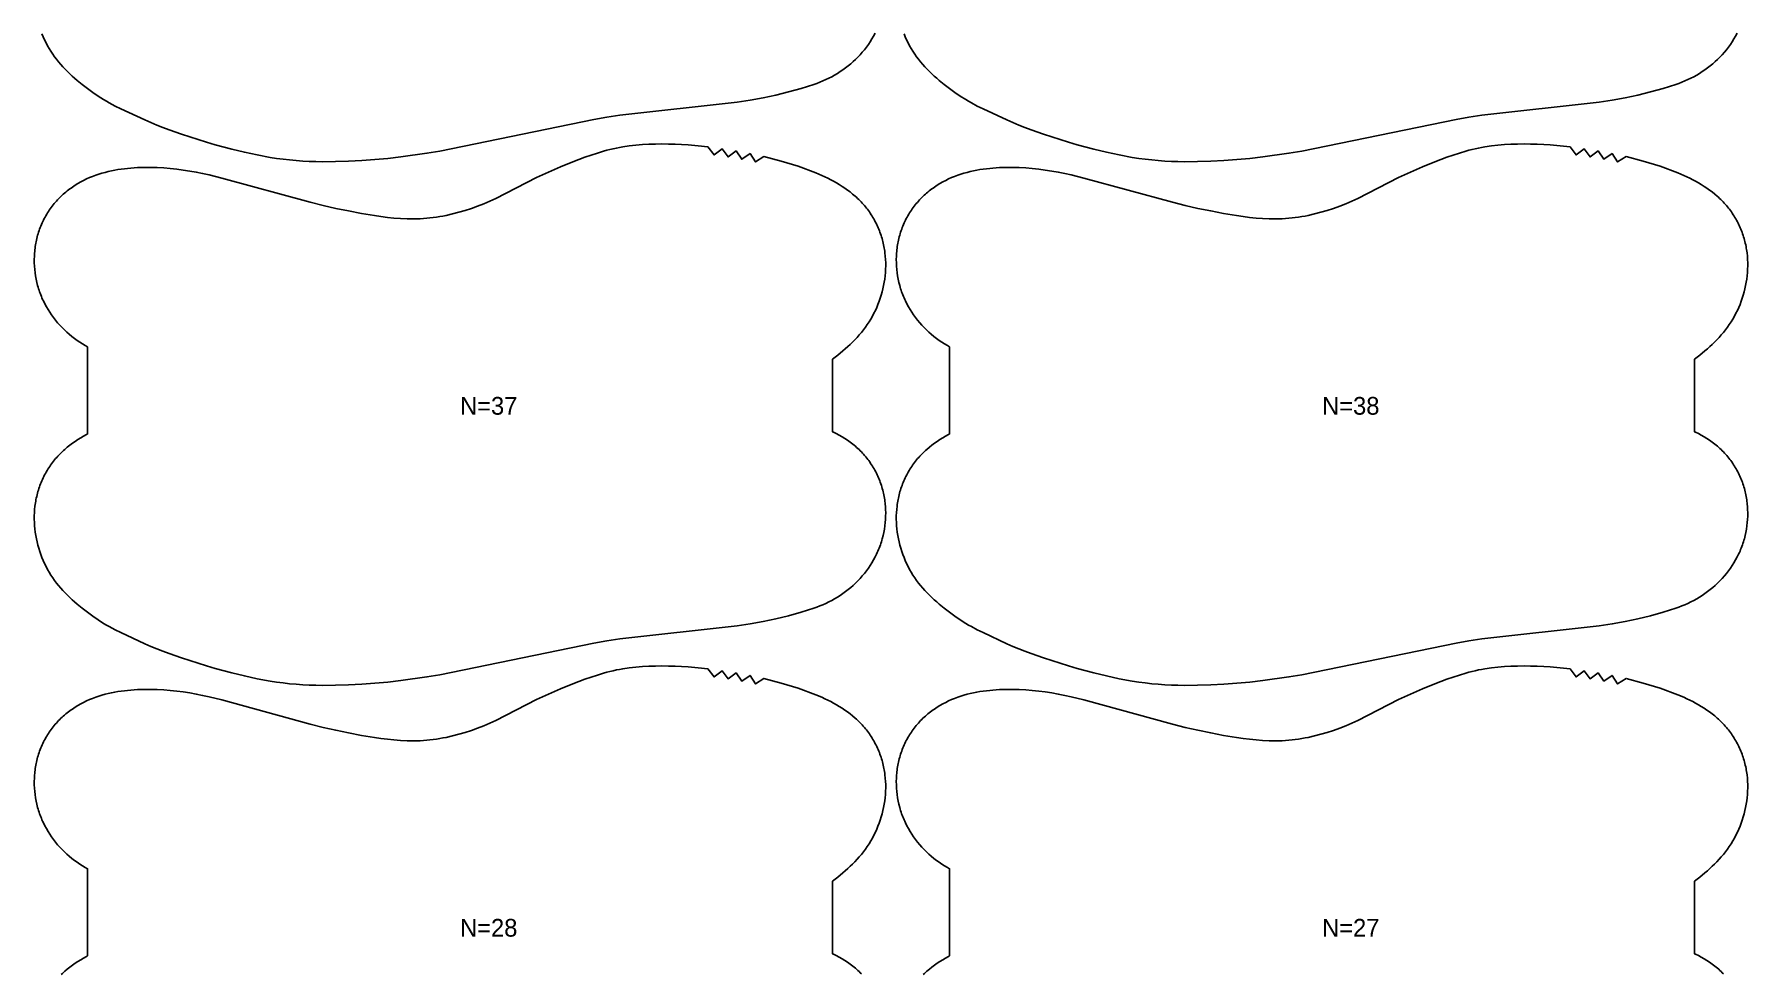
# Model space of a CAD drawing. Header units: inches. Extents: x 2 to 1941, y 2 to 1039.
# Drawn here: x 972.9 to 1455.4, y 510.3 to 774.9 of the extents above; entities that cross this region are included whole.
import ezdxf

# ---------------------------------------------------------------- set-up
doc = ezdxf.new("R2010")
doc.units = ezdxf.units.IN

msp = doc.modelspace()

# ---------------------------------------------------------------- linework, layer by layer
at = {"layer": '1'}
for points in [[(1209.6835, 775.1665), (1209.2447, 774.3543), (1208.7786, 773.5572), (1208.2861, 772.7759), (1207.7681, 772.0112), (1207.2255, 771.2638), (1206.6592, 770.5345), (1206.0699, 769.8238), (1205.4583, 769.1323), (1204.8252, 768.4605), (1204.1711, 767.8089), (1203.4969, 767.1782), (1202.8033, 766.5689), (1202.0909, 765.9815), (1201.3605, 765.4166), (1200.6129, 764.8744), (1199.8491, 764.3553), (1199.07, 763.8595), (1198.2764, 763.3874), (1197.4693, 762.9391), (1196.6496, 762.515), (1195.8182, 762.1154), (1194.976, 761.7401), (1194.1242, 761.3874), (1193.2638, 761.055), (1192.396, 760.7408), (1190.6429, 760.1579), (1188.874, 759.6213), (1185.3132, 758.6389), (1181.7263, 757.7646), (1178.1142, 756.9955), (1174.4797, 756.3411), (1170.8266, 755.805), (1137.7994, 752.0891), (1134.1519, 751.5158), (1130.514, 750.878), (1087.1029, 741.9796), (1083.4607, 741.3714), (1076.1457, 740.3486), (1072.4768, 739.9301), (1068.7996, 739.5914), (1065.1159, 739.3305), (1061.4279, 739.143), (1057.7367, 739.0302), (1054.0434, 739), (1052.1971, 739.0249), (1050.3517, 739.0824), (1048.5078, 739.1763), (1046.6663, 739.3078), (1044.8279, 739.4776), (1042.9936, 739.6865), (1041.1641, 739.9345), (1039.3397, 740.2189), (1035.7069, 740.8846), (1032.0963, 741.6595), (1028.5069, 742.5273), (1023.8696, 743.7747), (1021.3895, 744.4977), (1014.353, 746.7417), (1010.8638, 747.9549), (1009.1334, 748.5986), (1007.4172, 749.2769), (1005.7171, 749.9942), (1004.0299, 750.7422), (997.3287, 753.8575), (995.6762, 754.6801), (994.0492, 755.5494), (993.248, 756.0061), (992.4554, 756.478), (990.8954, 757.4641), (989.3683, 758.5023), (987.8729, 759.587), (986.4094, 760.7144), (984.9827, 761.887), (984.2849, 762.4915), (983.5985, 763.1089), (982.9243, 763.7395), (982.2628, 764.384), (981.6152, 765.0428), (980.9826, 765.7163), (980.3668, 766.4048), (979.7693, 767.1087), (979.1917, 767.8282), (978.6354, 768.5637), (978.1021, 769.3156), (977.5934, 770.0842), (977.1105, 770.8696), (976.6536, 771.6708), (976.2228, 772.4869), (975.8179, 773.3167), (975.4388, 774.159), (975.0856, 775.0128)], [(1452.4125, 775.1665), (1451.9737, 774.3543), (1451.5076, 773.5572), (1451.0151, 772.7759), (1450.4971, 772.0112), (1449.9545, 771.2638), (1449.3882, 770.5345), (1448.7989, 769.8238), (1448.1873, 769.1323), (1447.5542, 768.4605), (1446.9001, 767.8089), (1446.2259, 767.1782), (1445.5323, 766.5689), (1444.8199, 765.9815), (1444.0895, 765.4166), (1443.3419, 764.8744), (1442.5781, 764.3553), (1441.799, 763.8595), (1441.0054, 763.3874), (1440.1983, 762.9391), (1439.3786, 762.515), (1438.5472, 762.1154), (1437.705, 761.7401), (1436.8532, 761.3874), (1435.9928, 761.055), (1435.125, 760.7408), (1433.3719, 760.1579), (1431.603, 759.6213), (1428.0422, 758.6389), (1424.4553, 757.7646), (1420.8432, 756.9955), (1417.2087, 756.3411), (1413.5556, 755.805), (1380.5284, 752.0891), (1376.8809, 751.5158), (1373.243, 750.878), (1329.8319, 741.9796), (1326.1897, 741.3714), (1318.8747, 740.3486), (1315.2058, 739.9301), (1311.5286, 739.5914), (1307.8449, 739.3305), (1304.1569, 739.143), (1300.4657, 739.0302), (1296.7724, 739), (1294.9261, 739.0249), (1293.0807, 739.0824), (1291.2368, 739.1763), (1289.3953, 739.3078), (1287.5569, 739.4776), (1285.7226, 739.6865), (1283.8931, 739.9345), (1282.0687, 740.2189), (1278.4359, 740.8846), (1274.8253, 741.6595), (1271.2359, 742.5273), (1266.5986, 743.7747), (1264.1185, 744.4977), (1257.082, 746.7417), (1253.5928, 747.9549), (1251.8624, 748.5986), (1250.1462, 749.2769), (1248.4461, 749.9942), (1246.7589, 750.7422), (1240.0577, 753.8575), (1238.4052, 754.6801), (1236.7782, 755.5494), (1235.977, 756.0061), (1235.1844, 756.478), (1233.6244, 757.4641), (1232.0973, 758.5023), (1230.6019, 759.587), (1229.1384, 760.7144), (1227.7117, 761.887), (1227.0139, 762.4915), (1226.3275, 763.1089), (1225.6533, 763.7395), (1224.9918, 764.384), (1224.3442, 765.0428), (1223.7116, 765.7163), (1223.0958, 766.4048), (1222.4983, 767.1087), (1221.9207, 767.8282), (1221.3644, 768.5637), (1220.8311, 769.3156), (1220.3224, 770.0842), (1219.8395, 770.8696), (1219.3826, 771.6708), (1218.9518, 772.4869), (1218.5469, 773.3167), (1218.1678, 774.159), (1217.8146, 775.0128)], [(980.4947, 510.0475), (980.8274, 510.3661), (981.166, 510.6786), (981.5101, 510.9852), (982.2141, 511.5808), (982.9376, 512.1539), (983.6786, 512.7054), (984.4353, 513.2362), (985.2059, 513.7473), (985.9885, 514.2397), (986.7814, 514.7141), (987.5838, 515.1711), (987.916, 515.3514), (987.916, 539.8491), (987.2879, 540.1979), (986.4943, 540.6701), (985.7152, 541.1659), (984.9514, 541.685), (984.2038, 542.2272), (983.4734, 542.7921), (982.761, 543.3795), (982.0674, 543.9888), (981.3932, 544.6195), (980.7391, 545.271), (980.106, 545.9429), (979.4944, 546.6344), (978.9051, 547.3451), (978.3388, 548.0744), (977.7962, 548.8218), (977.2782, 549.5865), (976.7857, 550.3678), (976.3196, 551.1649), (975.8808, 551.9771), (975.4702, 552.8036), (975.2758, 553.222), (975.0888, 553.6438), (974.9093, 554.0687), (974.7374, 554.4968), (974.5732, 554.9279), (974.4167, 555.3619), (974.268, 555.7986), (974.1271, 556.238), (973.9938, 556.6797), (973.8683, 557.1238), (973.6406, 558.0184), (973.4438, 558.9205), (973.2781, 559.829), (973.1434, 560.7427), (973.0397, 561.6606), (972.9671, 562.5813), (972.9258, 563.504), (972.916, 564.4273), (972.938, 565.3503), (972.992, 566.2719), (973.031, 566.7317), (973.0782, 567.1908), (973.1335, 567.649), (973.1969, 568.1061), (973.2685, 568.5621), (973.3483, 569.0167), (973.4363, 569.4698), (973.5325, 569.9213), (973.637, 570.371), (973.7496, 570.8187), (973.8704, 571.2643), (973.9993, 571.7077), (974.1364, 572.1485), (974.2816, 572.5867), (974.4349, 573.0221), (974.5962, 573.4546), (974.7656, 573.8839), (974.9431, 574.31), (975.1286, 574.7325), (975.322, 575.1515), (975.5235, 575.5666), (975.733, 575.9779), (975.9504, 576.3849), (976.1756, 576.7878), (976.4086, 577.1862), (976.6492, 577.5801), (976.8973, 577.9694), (977.1528, 578.3538), (977.4156, 578.7333), (977.6856, 579.1078), (977.9627, 579.477), (978.2468, 579.841), (978.5377, 580.1994), (978.8353, 580.5523), (979.1396, 580.8994), (979.4504, 581.2406), (979.7676, 581.5759), (980.0912, 581.905), (980.4209, 582.2278), (980.7566, 582.5444), (981.0982, 582.8546), (981.4456, 583.1584), (981.7984, 583.4558), (982.1567, 583.7468), (982.5202, 584.0313), (982.8887, 584.3094), (983.2622, 584.5809), (983.6403, 584.8459), (984.4102, 585.356), (985.1971, 585.8395), (985.9996, 586.2962), (986.8166, 586.7258), (987.647, 587.1287), (988.4897, 587.505), (989.3437, 587.8551), (990.208, 588.1791), (991.0815, 588.4775), (991.9633, 588.7505), (992.8523, 588.9984), (993.7476, 589.2216), (994.6483, 589.4212), (995.554, 589.5984), (996.4638, 589.7546), (997.3772, 589.8909), (998.2935, 590.0087), (999.2121, 590.1092), (1000.1323, 590.1936), (1001.9753, 590.3178), (1003.8206, 590.3838), (1005.6666, 590.3928), (1007.5118, 590.3459), (1009.3549, 590.2446), (1011.1949, 590.0927), (1013.0309, 589.8945), (1014.8623, 589.6541), (1016.6882, 589.3749), (1018.5075, 589.0572), (1020.3192, 588.7003), (1022.1221, 588.3034), (1025.7026, 587.4022), (1050.6348, 580.5698), (1054.2194, 579.6816), (1057.8199, 578.8603), (1061.4363, 578.1122), (1065.0664, 577.4339), (1068.7087, 576.8275), (1070.5357, 576.5616), (1072.3675, 576.3276), (1074.2045, 576.1317), (1076.0456, 575.9834), (1077.8894, 575.8932), (1078.8118, 575.8731), (1079.7344, 575.8714), (1080.6569, 575.8892), (1081.5791, 575.9262), (1082.5004, 575.9823), (1083.4206, 576.0569), (1084.3392, 576.1497), (1085.256, 576.2603), (1086.1705, 576.3884), (1087.0823, 576.5336), (1087.9912, 576.6954), (1088.8969, 576.8734), (1090.6985, 577.2764), (1092.4862, 577.7386), (1094.2589, 578.2565), (1096.0156, 578.8269), (1097.7543, 579.4493), (1099.473, 580.124), (1101.1697, 580.8509), (1102.8435, 581.628), (1114.3534, 587.5093), (1117.7029, 589.0635), (1121.0935, 590.5276), (1124.5138, 591.919), (1127.9667, 593.2292), (1129.7077, 593.8474), (1131.4606, 594.4295), (1133.2276, 594.9633), (1134.1171, 595.2084), (1135.0109, 595.4369), (1135.9092, 595.6477), (1136.8117, 595.8408), (1137.7179, 596.0168), (1138.6274, 596.1762), (1140.4545, 596.4467), (1142.2897, 596.6561), (1144.1297, 596.8086), (1145.9732, 596.9097), (1147.8188, 596.9655), (1149.6655, 596.9821), (1151.5121, 596.9642), (1153.3578, 596.9125), (1155.2021, 596.8261), (1157.0441, 596.7044), (1159.8299, 596.4547), (1162.61, 596.1423), (1164.3348, 593.9084), (1166.5762, 595.6234), (1168.2549, 593.3575), (1170.5305, 595.021), (1172.1413, 592.7102), (1174.4651, 594.302), (1175.9989, 591.9395), (1178.374, 593.4537), (1183.2013, 592.1564), (1187.9986, 590.7519), (1187.9986, 590.7519), (1192.9964, 588.89), (1194.6863, 588.1474), (1195.5213, 587.7543), (1196.3491, 587.346), (1197.169, 586.922), (1197.9805, 586.4817), (1198.7829, 586.0246), (1199.5758, 585.5502), (1200.3584, 585.0579), (1201.129, 584.5468), (1201.8857, 584.016), (1202.6267, 583.4645), (1203.3502, 582.8914), (1204.0542, 582.2958), (1204.3983, 581.9892), (1204.7369, 581.6767), (1205.0696, 581.358), (1205.3964, 581.0332), (1205.7169, 580.702), (1206.031, 580.3647), (1206.3388, 580.0213), (1206.6401, 579.6721), (1206.9348, 579.3171), (1207.2229, 578.9566), (1207.5044, 578.5907), (1207.779, 578.2196), (1208.0468, 577.8434), (1208.3077, 577.4622), (1208.5616, 577.0763), (1208.8084, 576.6858), (1209.0481, 576.2908), (1209.2806, 575.8915), (1209.5058, 575.4881), (1209.7236, 575.0807), (1209.934, 574.6694), (1210.137, 574.2545), (1210.3324, 573.836), (1210.5202, 573.4141), (1210.7004, 572.9889), (1210.8729, 572.5606), (1211.0377, 572.1293), (1211.1946, 571.6952), (1211.3437, 571.2584), (1211.4849, 570.8189), (1211.6181, 570.3771), (1211.7434, 569.9329), (1211.8605, 569.4867), (1211.9696, 569.0384), (1212.0704, 568.5882), (1212.1631, 568.1363), (1212.2475, 567.6828), (1212.3236, 567.2278), (1212.3917, 566.7716), (1212.4516, 566.3142), (1212.5475, 565.3964), (1212.6119, 564.4755), (1212.6454, 563.5528), (1212.6483, 562.6293), (1212.6213, 561.7061), (1212.5649, 560.7844), (1212.4796, 559.8652), (1212.3659, 558.9492), (1212.224, 558.0372), (1212.0545, 557.1298), (1211.8578, 556.2279), (1211.6342, 555.3319), (1211.3841, 554.4428), (1211.108, 553.5611), (1210.8062, 552.6876), (1210.4788, 551.8234), (1210.1255, 550.9696), (1209.7464, 550.1272), (1209.3415, 549.2975), (1208.9107, 548.4814), (1208.4538, 547.6802), (1207.9709, 546.8948), (1207.4622, 546.1262), (1206.9289, 545.3743), (1206.3727, 544.6388), (1205.795, 543.9193), (1205.1975, 543.2154), (1204.5817, 542.5269), (1203.9491, 541.8534), (1203.3015, 541.1946), (1202.64, 540.5501), (1201.9658, 539.9195), (1201.2794, 539.3021), (1200.5816, 538.6976), (1199.1549, 537.525), (1197.6914, 536.3976), (1197.6483, 536.3663), (1197.6483, 515.9382), (1197.9173, 515.8181), (1198.7477, 515.4153), (1199.5647, 514.9856), (1200.3672, 514.5289), (1201.1541, 514.0454), (1201.924, 513.5353), (1202.3022, 513.2703), (1202.6756, 512.9988), (1203.0441, 512.7208), (1203.4076, 512.4362), (1203.7659, 512.1452), (1204.1187, 511.8478), (1204.4661, 511.544), (1204.8077, 511.2338), (1205.1434, 510.9172), (1205.4732, 510.5944), (1205.7967, 510.2653)], [(1223.2237, 510.0475), (1223.5564, 510.3661), (1223.895, 510.6786), (1224.2391, 510.9852), (1224.9431, 511.5808), (1225.6666, 512.1539), (1226.4076, 512.7054), (1227.1643, 513.2362), (1227.9349, 513.7473), (1228.7175, 514.2397), (1229.5104, 514.7141), (1230.3128, 515.1711), (1230.645, 515.3514), (1230.645, 539.8491), (1230.0169, 540.1979), (1229.2233, 540.6701), (1228.4442, 541.1659), (1227.6804, 541.685), (1226.9328, 542.2272), (1226.2024, 542.7921), (1225.49, 543.3795), (1224.7964, 543.9888), (1224.1222, 544.6195), (1223.4681, 545.271), (1222.835, 545.9429), (1222.2234, 546.6344), (1221.6341, 547.3451), (1221.0678, 548.0744), (1220.5252, 548.8218), (1220.0072, 549.5865), (1219.5147, 550.3678), (1219.0486, 551.1649), (1218.6098, 551.9771), (1218.1992, 552.8036), (1218.0048, 553.222), (1217.8178, 553.6438), (1217.6383, 554.0687), (1217.4664, 554.4968), (1217.3022, 554.9279), (1217.1457, 555.3619), (1216.997, 555.7986), (1216.8561, 556.238), (1216.7228, 556.6797), (1216.5973, 557.1238), (1216.3696, 558.0184), (1216.1728, 558.9205), (1216.0071, 559.829), (1215.8724, 560.7427), (1215.7687, 561.6606), (1215.6961, 562.5813), (1215.6548, 563.504), (1215.645, 564.4273), (1215.667, 565.3503), (1215.721, 566.2719), (1215.76, 566.7317), (1215.8072, 567.1908), (1215.8625, 567.649), (1215.9259, 568.1061), (1215.9975, 568.5621), (1216.0773, 569.0167), (1216.1653, 569.4698), (1216.2615, 569.9213), (1216.366, 570.371), (1216.4786, 570.8187), (1216.5994, 571.2643), (1216.7283, 571.7077), (1216.8654, 572.1485), (1217.0106, 572.5867), (1217.1639, 573.0221), (1217.3252, 573.4546), (1217.4946, 573.8839), (1217.6721, 574.31), (1217.8576, 574.7325), (1218.051, 575.1515), (1218.2525, 575.5666), (1218.462, 575.9779), (1218.6794, 576.3849), (1218.9046, 576.7878), (1219.1376, 577.1862), (1219.3782, 577.5801), (1219.6263, 577.9694), (1219.8818, 578.3538), (1220.1446, 578.7333), (1220.4146, 579.1078), (1220.6917, 579.477), (1220.9758, 579.841), (1221.2667, 580.1994), (1221.5643, 580.5523), (1221.8686, 580.8994), (1222.1794, 581.2406), (1222.4966, 581.5759), (1222.8202, 581.905), (1223.1499, 582.2278), (1223.4856, 582.5444), (1223.8272, 582.8546), (1224.1746, 583.1584), (1224.5274, 583.4558), (1224.8857, 583.7468), (1225.2492, 584.0313), (1225.6177, 584.3094), (1225.9912, 584.5809), (1226.3693, 584.8459), (1227.1392, 585.356), (1227.9261, 585.8395), (1228.7286, 586.2962), (1229.5456, 586.7258), (1230.376, 587.1287), (1231.2187, 587.505), (1232.0727, 587.8551), (1232.937, 588.1791), (1233.8105, 588.4775), (1234.6923, 588.7505), (1235.5813, 588.9984), (1236.4766, 589.2216), (1237.3773, 589.4212), (1238.283, 589.5984), (1239.1928, 589.7546), (1240.1062, 589.8909), (1241.0225, 590.0087), (1241.9411, 590.1092), (1242.8613, 590.1936), (1244.7043, 590.3178), (1246.5496, 590.3838), (1248.3956, 590.3928), (1250.2408, 590.3459), (1252.0839, 590.2446), (1253.9239, 590.0927), (1255.7599, 589.8945), (1257.5913, 589.6541), (1259.4172, 589.3749), (1261.2365, 589.0572), (1263.0482, 588.7003), (1264.8511, 588.3034), (1268.4316, 587.4022), (1293.3638, 580.5698), (1296.9484, 579.6816), (1300.5489, 578.8603), (1304.1653, 578.1122), (1307.7954, 577.4339), (1311.4377, 576.8275), (1313.2647, 576.5616), (1315.0965, 576.3276), (1316.9335, 576.1317), (1318.7746, 575.9834), (1320.6184, 575.8932), (1321.5408, 575.8731), (1322.4634, 575.8714), (1323.3859, 575.8892), (1324.3081, 575.9262), (1325.2294, 575.9823), (1326.1496, 576.0569), (1327.0682, 576.1497), (1327.985, 576.2603), (1328.8995, 576.3884), (1329.8113, 576.5336), (1330.7202, 576.6954), (1331.6259, 576.8734), (1333.4275, 577.2764), (1335.2152, 577.7386), (1336.9879, 578.2565), (1338.7446, 578.8269), (1340.4833, 579.4493), (1342.202, 580.124), (1343.8987, 580.8509), (1345.5725, 581.628), (1357.0824, 587.5093), (1360.4319, 589.0635), (1363.8225, 590.5276), (1367.2428, 591.919), (1370.6957, 593.2292), (1372.4367, 593.8474), (1374.1896, 594.4295), (1375.9566, 594.9633), (1376.8461, 595.2084), (1377.7399, 595.4369), (1378.6382, 595.6477), (1379.5407, 595.8408), (1380.4469, 596.0168), (1381.3564, 596.1762), (1383.1835, 596.4467), (1385.0187, 596.6561), (1386.8587, 596.8086), (1388.7022, 596.9097), (1390.5478, 596.9655), (1392.3945, 596.9821), (1394.2411, 596.9642), (1396.0868, 596.9125), (1397.9311, 596.8261), (1399.7731, 596.7044), (1402.5589, 596.4547), (1405.339, 596.1423), (1407.0638, 593.9084), (1409.3052, 595.6234), (1410.9839, 593.3575), (1413.2595, 595.021), (1414.8703, 592.7102), (1417.1941, 594.302), (1418.7279, 591.9395), (1421.103, 593.4537), (1425.9303, 592.1564), (1430.7276, 590.7519), (1430.7276, 590.7519), (1435.7254, 588.89), (1437.4153, 588.1474), (1438.2503, 587.7543), (1439.0781, 587.346), (1439.898, 586.922), (1440.7095, 586.4817), (1441.5119, 586.0246), (1442.3048, 585.5502), (1443.0874, 585.0579), (1443.858, 584.5468), (1444.6147, 584.016), (1445.3557, 583.4645), (1446.0792, 582.8914), (1446.7832, 582.2958), (1447.1273, 581.9892), (1447.4659, 581.6767), (1447.7986, 581.358), (1448.1254, 581.0332), (1448.4459, 580.702), (1448.76, 580.3647), (1449.0678, 580.0213), (1449.3691, 579.6721), (1449.6638, 579.3171), (1449.9519, 578.9566), (1450.2334, 578.5907), (1450.508, 578.2196), (1450.7758, 577.8434), (1451.0367, 577.4622), (1451.2906, 577.0763), (1451.5374, 576.6858), (1451.7771, 576.2908), (1452.0096, 575.8915), (1452.2348, 575.4881), (1452.4526, 575.0807), (1452.663, 574.6694), (1452.866, 574.2545), (1453.0614, 573.836), (1453.2492, 573.4141), (1453.4294, 572.9889), (1453.6019, 572.5606), (1453.7667, 572.1293), (1453.9236, 571.6952), (1454.0727, 571.2584), (1454.2139, 570.8189), (1454.3471, 570.3771), (1454.4724, 569.9329), (1454.5895, 569.4867), (1454.6986, 569.0384), (1454.7994, 568.5882), (1454.8921, 568.1363), (1454.9765, 567.6828), (1455.0526, 567.2278), (1455.1207, 566.7716), (1455.1806, 566.3142), (1455.2765, 565.3964), (1455.3409, 564.4755), (1455.3744, 563.5528), (1455.3773, 562.6293), (1455.3503, 561.7061), (1455.2939, 560.7844), (1455.2086, 559.8652), (1455.0949, 558.9492), (1454.953, 558.0372), (1454.7835, 557.1298), (1454.5868, 556.2279), (1454.3632, 555.3319), (1454.1131, 554.4428), (1453.837, 553.5611), (1453.5352, 552.6876), (1453.2078, 551.8234), (1452.8545, 550.9696), (1452.4754, 550.1272), (1452.0705, 549.2975), (1451.6397, 548.4814), (1451.1828, 547.6802), (1450.6999, 546.8948), (1450.1912, 546.1262), (1449.6579, 545.3743), (1449.1017, 544.6388), (1448.524, 543.9193), (1447.9265, 543.2154), (1447.3107, 542.5269), (1446.6781, 541.8534), (1446.0305, 541.1946), (1445.369, 540.5501), (1444.6948, 539.9195), (1444.0084, 539.3021), (1443.3106, 538.6976), (1441.8839, 537.525), (1440.4204, 536.3976), (1440.3773, 536.3663), (1440.3773, 515.9382), (1440.6463, 515.8181), (1441.4767, 515.4153), (1442.2937, 514.9856), (1443.0962, 514.5289), (1443.8831, 514.0454), (1444.653, 513.5353), (1445.0312, 513.2703), (1445.4046, 512.9988), (1445.7731, 512.7208), (1446.1366, 512.4362), (1446.4949, 512.1452), (1446.8477, 511.8478), (1447.1951, 511.544), (1447.5367, 511.2338), (1447.8724, 510.9172), (1448.2022, 510.5944), (1448.5257, 510.2653)]]:
    msp.add_lwpolyline(points, dxfattribs=at)
for points in [[(1187.9986, 737.7519), (1192.9964, 735.89), (1194.6863, 735.1474), (1195.5213, 734.7543), (1196.3491, 734.346), (1197.169, 733.922), (1197.9805, 733.4817), (1198.7829, 733.0246), (1199.5758, 732.5502), (1200.3584, 732.0579), (1201.129, 731.5468), (1201.8857, 731.016), (1202.6267, 730.4645), (1203.3502, 729.8914), (1204.0542, 729.2958), (1204.3983, 728.9892), (1204.7369, 728.6767), (1205.0696, 728.358), (1205.3964, 728.0332), (1205.7169, 727.702), (1206.031, 727.3647), (1206.3388, 727.0213), (1206.6401, 726.6721), (1206.9348, 726.3171), (1207.2229, 725.9566), (1207.5044, 725.5907), (1207.779, 725.2196), (1208.0468, 724.8434), (1208.3077, 724.4622), (1208.5616, 724.0763), (1208.8084, 723.6858), (1209.0481, 723.2908), (1209.2806, 722.8915), (1209.5058, 722.4881), (1209.7236, 722.0807), (1209.934, 721.6694), (1210.137, 721.2545), (1210.3324, 720.836), (1210.5202, 720.4141), (1210.7004, 719.9889), (1210.8729, 719.5606), (1211.0377, 719.1293), (1211.1946, 718.6952), (1211.3437, 718.2584), (1211.4849, 717.8189), (1211.6181, 717.3771), (1211.7434, 716.9329), (1211.8605, 716.4867), (1211.9696, 716.0384), (1212.0704, 715.5882), (1212.1631, 715.1363), (1212.2475, 714.6828), (1212.3236, 714.2278), (1212.3917, 713.7716), (1212.4516, 713.3142), (1212.5475, 712.3964), (1212.6119, 711.4755), (1212.6454, 710.5528), (1212.6483, 709.6293), (1212.6213, 708.7061), (1212.5649, 707.7844), (1212.4796, 706.8652), (1212.3659, 705.9492), (1212.224, 705.0372), (1212.0545, 704.1298), (1211.8578, 703.2279), (1211.6342, 702.3319), (1211.3841, 701.4428), (1211.108, 700.5611), (1210.8062, 699.6876), (1210.4788, 698.8234), (1210.1255, 697.9696), (1209.7464, 697.1272), (1209.3415, 696.2975), (1208.9107, 695.4814), (1208.4538, 694.6802), (1207.9709, 693.8948), (1207.4622, 693.1262), (1206.9289, 692.3743), (1206.3727, 691.6388), (1205.795, 690.9193), (1205.1975, 690.2154), (1204.5817, 689.5269), (1203.9491, 688.8534), (1203.3015, 688.1946), (1202.64, 687.5501), (1201.9658, 686.9195), (1201.2794, 686.3021), (1200.5816, 685.6976), (1199.1549, 684.525), (1197.6914, 683.3976), (1197.6483, 683.3663), (1197.6483, 662.9382), (1197.9173, 662.8181), (1198.7477, 662.4153), (1199.5647, 661.9856), (1200.3672, 661.5289), (1201.1541, 661.0454), (1201.924, 660.5353), (1202.3022, 660.2703), (1202.6756, 659.9988), (1203.0441, 659.7208), (1203.4076, 659.4362), (1203.7659, 659.1452), (1204.1187, 658.8478), (1204.4661, 658.544), (1204.8077, 658.2338), (1205.1434, 657.9172), (1205.4732, 657.5944), (1205.7967, 657.2653), (1206.1139, 656.9301), (1206.4247, 656.5888), (1206.729, 656.2417), (1207.0266, 655.8888), (1207.3175, 655.5304), (1207.6016, 655.1665), (1207.8787, 654.7972), (1208.1487, 654.4227), (1208.4115, 654.0432), (1208.667, 653.6588), (1208.9151, 653.2695), (1209.1557, 652.8756), (1209.3887, 652.4772), (1209.6139, 652.0744), (1209.8313, 651.6673), (1210.0408, 651.2561), (1210.2423, 650.8409), (1210.4357, 650.4219), (1210.6212, 649.9994), (1210.7987, 649.5733), (1210.9681, 649.144), (1211.1295, 648.7115), (1211.2827, 648.2761), (1211.4279, 647.8379), (1211.565, 647.3971), (1211.6939, 646.9538), (1211.8147, 646.5082), (1211.9273, 646.0604), (1212.0318, 645.6107), (1212.128, 645.1592), (1212.216, 644.7061), (1212.2958, 644.2515), (1212.3674, 643.7955), (1212.4309, 643.3384), (1212.4861, 642.8802), (1212.5333, 642.4211), (1212.5723, 641.9613), (1212.6263, 641.0397), (1212.6483, 640.1167), (1212.6385, 639.1934), (1212.5972, 638.2708), (1212.5246, 637.35), (1212.4209, 636.4322), (1212.2862, 635.5184), (1212.1205, 634.6099), (1211.9237, 633.7078), (1211.696, 632.8133), (1211.5705, 632.3692), (1211.4372, 631.9274), (1211.2963, 631.488), (1211.1476, 631.0513), (1210.9911, 630.6173), (1210.8269, 630.1862), (1210.655, 629.7581), (1210.4755, 629.3332), (1210.2885, 628.9115), (1210.0941, 628.493), (1209.6835, 627.6665), (1209.2447, 626.8543), (1208.7786, 626.0572), (1208.2861, 625.2759), (1207.7681, 624.5112), (1207.2255, 623.7638), (1206.6592, 623.0345), (1206.0699, 622.3238), (1205.4583, 621.6323), (1204.8252, 620.9605), (1204.1711, 620.3089), (1203.4969, 619.6782), (1202.8033, 619.0689), (1202.0909, 618.4815), (1201.3605, 617.9166), (1200.6129, 617.3744), (1199.8491, 616.8553), (1199.07, 616.3595), (1198.2764, 615.8874), (1197.4693, 615.4391), (1196.6496, 615.015), (1195.8182, 614.6154), (1194.976, 614.2401), (1194.1242, 613.8874), (1193.2638, 613.555), (1192.396, 613.2408), (1190.6429, 612.6579), (1188.874, 612.1213), (1185.3132, 611.1389), (1181.7263, 610.2646), (1178.1142, 609.4955), (1174.4797, 608.8411), (1170.8266, 608.305), (1137.7994, 604.5891), (1134.1519, 604.0158), (1130.514, 603.378), (1087.1029, 594.4796), (1083.4607, 593.8714), (1076.1457, 592.8486), (1072.4768, 592.4301), (1068.7996, 592.0914), (1065.1159, 591.8305), (1061.4279, 591.643), (1057.7367, 591.5302), (1054.0434, 591.5), (1052.1971, 591.5249), (1050.3517, 591.5824), (1048.5078, 591.6763), (1046.6663, 591.8078), (1044.8279, 591.9776), (1042.9936, 592.1865), (1041.1641, 592.4345), (1039.3397, 592.7189), (1035.7069, 593.3846), (1032.0963, 594.1595), (1028.5069, 595.0273), (1023.8696, 596.2747), (1021.3895, 596.9977), (1014.353, 599.2417), (1010.8638, 600.4549), (1009.1334, 601.0986), (1007.4172, 601.7769), (1005.7171, 602.4942), (1004.0299, 603.2422), (997.3287, 606.3575), (995.6762, 607.1801), (994.0492, 608.0494), (993.248, 608.5061), (992.4554, 608.978), (990.8954, 609.9641), (989.3683, 611.0023), (987.8729, 612.087), (986.4094, 613.2144), (984.9827, 614.387), (984.2849, 614.9915), (983.5985, 615.6089), (982.9243, 616.2395), (982.2628, 616.884), (981.6152, 617.5428), (980.9826, 618.2163), (980.3668, 618.9048), (979.7693, 619.6087), (979.1917, 620.3282), (978.6354, 621.0637), (978.1021, 621.8156), (977.5934, 622.5842), (977.1105, 623.3696), (976.6536, 624.1708), (976.2228, 624.9869), (975.8179, 625.8167), (975.4388, 626.659), (975.0856, 627.5128), (974.7581, 628.377), (974.4563, 629.2505), (974.1802, 630.1322), (973.9301, 631.0214), (973.7065, 631.9173), (973.5098, 632.8193), (973.3403, 633.7266), (973.1984, 634.6386), (973.0847, 635.5546), (972.9994, 636.4738), (972.943, 637.3955), (972.916, 638.3187), (972.9189, 639.2422), (972.9524, 640.1649), (973.0168, 641.0858), (973.1127, 642.0036), (973.1726, 642.461), (973.2407, 642.9173), (973.3168, 643.3722), (973.4012, 643.8257), (973.4939, 644.2776), (973.5947, 644.7278), (973.7038, 645.1761), (973.8209, 645.6224), (973.9462, 646.0665), (974.0794, 646.5083), (974.2206, 646.9478), (974.3697, 647.3846), (974.5266, 647.8188), (974.6914, 648.25), (974.8639, 648.6783), (975.0441, 649.1035), (975.2319, 649.5254), (975.4273, 649.9439), (975.6303, 650.3588), (975.8407, 650.7701), (976.0585, 651.1775), (976.2837, 651.5809), (976.5162, 651.9802), (976.7559, 652.3752), (977.0027, 652.7657), (977.2566, 653.1517), (977.5175, 653.5328), (977.7853, 653.909), (978.0599, 654.2802), (978.3414, 654.646), (978.6295, 655.0065), (978.9242, 655.3615), (979.2255, 655.7107), (979.5333, 656.0541), (979.8474, 656.3914), (980.1679, 656.7226), (980.4947, 657.0475), (980.8274, 657.3661), (981.166, 657.6786), (981.5101, 657.9852), (982.2141, 658.5808), (982.9376, 659.1539), (983.6786, 659.7054), (984.4353, 660.2362), (985.2059, 660.7473), (985.9885, 661.2397), (986.7814, 661.7141), (987.5838, 662.1711), (987.916, 662.3514), (987.916, 686.8491), (987.2879, 687.1979), (986.4943, 687.6701), (985.7152, 688.1659), (984.9514, 688.685), (984.2038, 689.2272), (983.4734, 689.7921), (982.761, 690.3795), (982.0674, 690.9888), (981.3932, 691.6195), (980.7391, 692.271), (980.106, 692.9429), (979.4944, 693.6344), (978.9051, 694.3451), (978.3388, 695.0744), (977.7962, 695.8218), (977.2782, 696.5865), (976.7857, 697.3678), (976.3196, 698.1649), (975.8808, 698.9771), (975.4702, 699.8036), (975.2758, 700.222), (975.0888, 700.6438), (974.9093, 701.0687), (974.7374, 701.4968), (974.5732, 701.9279), (974.4167, 702.3619), (974.268, 702.7986), (974.1271, 703.238), (973.9938, 703.6797), (973.8683, 704.1238), (973.6406, 705.0184), (973.4438, 705.9205), (973.2781, 706.829), (973.1434, 707.7427), (973.0397, 708.6606), (972.9671, 709.5813), (972.9258, 710.504), (972.916, 711.4273), (972.938, 712.3503), (972.992, 713.2719), (973.031, 713.7317), (973.0782, 714.1908), (973.1335, 714.649), (973.1969, 715.1061), (973.2685, 715.5621), (973.3483, 716.0167), (973.4363, 716.4698), (973.5325, 716.9213), (973.637, 717.371), (973.7496, 717.8187), (973.8704, 718.2643), (973.9993, 718.7077), (974.1364, 719.1485), (974.2816, 719.5867), (974.4349, 720.0221), (974.5962, 720.4546), (974.7656, 720.8839), (974.9431, 721.31), (975.1286, 721.7325), (975.322, 722.1515), (975.5235, 722.5666), (975.733, 722.9779), (975.9504, 723.3849), (976.1756, 723.7878), (976.4086, 724.1862), (976.6492, 724.5801), (976.8973, 724.9694), (977.1528, 725.3538), (977.4156, 725.7333), (977.6856, 726.1078), (977.9627, 726.477), (978.2468, 726.841), (978.5377, 727.1994), (978.8353, 727.5523), (979.1396, 727.8994), (979.4504, 728.2406), (979.7676, 728.5759), (980.0912, 728.905), (980.4209, 729.2278), (980.7566, 729.5444), (981.0982, 729.8546), (981.4456, 730.1584), (981.7984, 730.4558), (982.1567, 730.7468), (982.5202, 731.0313), (982.8887, 731.3094), (983.2622, 731.5809), (983.6403, 731.8459), (984.4102, 732.356), (985.1971, 732.8395), (985.9996, 733.2962), (986.8166, 733.7258), (987.647, 734.1287), (988.4897, 734.505), (989.3437, 734.8551), (990.208, 735.1791), (991.0815, 735.4775), (991.9633, 735.7505), (992.8523, 735.9984), (993.7476, 736.2216), (994.6483, 736.4212), (995.554, 736.5984), (996.4638, 736.7546), (997.3772, 736.8909), (998.2935, 737.0087), (999.2121, 737.1092), (1000.1323, 737.1936), (1001.9753, 737.3178), (1003.8206, 737.3838), (1005.6666, 737.3928), (1007.5118, 737.3459), (1009.3549, 737.2446), (1011.1949, 737.0927), (1013.0309, 736.8945), (1014.8623, 736.6541), (1016.6882, 736.3749), (1018.5075, 736.0572), (1020.3192, 735.7003), (1022.1221, 735.3034), (1025.7026, 734.4022), (1050.6348, 727.5698), (1054.2194, 726.6816), (1057.8199, 725.8603), (1061.4363, 725.1122), (1065.0664, 724.4339), (1068.7087, 723.8275), (1070.5357, 723.5616), (1072.3675, 723.3276), (1074.2045, 723.1317), (1076.0456, 722.9834), (1077.8894, 722.8932), (1078.8118, 722.8731), (1079.7344, 722.8714), (1080.6569, 722.8892), (1081.5791, 722.9262), (1082.5004, 722.9823), (1083.4206, 723.0569), (1084.3392, 723.1497), (1085.256, 723.2603), (1086.1705, 723.3884), (1087.0823, 723.5336), (1087.9912, 723.6954), (1088.8969, 723.8734), (1090.6985, 724.2764), (1092.4862, 724.7386), (1094.2589, 725.2565), (1096.0156, 725.8269), (1097.7543, 726.4493), (1099.473, 727.124), (1101.1697, 727.8509), (1102.8435, 728.628), (1114.3534, 734.5093), (1117.7029, 736.0635), (1121.0935, 737.5276), (1124.5138, 738.919), (1127.9667, 740.2292), (1129.7077, 740.8474), (1131.4606, 741.4295), (1133.2276, 741.9633), (1134.1171, 742.2084), (1135.0109, 742.4369), (1135.9092, 742.6477), (1136.8117, 742.8408), (1137.7179, 743.0168), (1138.6274, 743.1762), (1140.4545, 743.4467), (1142.2897, 743.6561), (1144.1297, 743.8086), (1145.9732, 743.9097), (1147.8188, 743.9655), (1149.6655, 743.9821), (1151.5121, 743.9642), (1153.3578, 743.9125), (1155.2021, 743.8261), (1157.0441, 743.7044), (1159.8299, 743.4547), (1162.61, 743.1423), (1164.3348, 740.9084), (1166.5762, 742.6234), (1168.2549, 740.3575), (1170.5305, 742.021), (1172.1413, 739.7102), (1174.4651, 741.302), (1175.9989, 738.9395), (1178.374, 740.4537), (1183.2013, 739.1564), (1187.9986, 737.7519)], [(1430.7276, 737.7519), (1435.7254, 735.89), (1437.4153, 735.1474), (1438.2503, 734.7543), (1439.0781, 734.346), (1439.898, 733.922), (1440.7095, 733.4817), (1441.5119, 733.0246), (1442.3048, 732.5502), (1443.0874, 732.0579), (1443.858, 731.5468), (1444.6147, 731.016), (1445.3557, 730.4645), (1446.0792, 729.8914), (1446.7832, 729.2958), (1447.1273, 728.9892), (1447.4659, 728.6767), (1447.7986, 728.358), (1448.1254, 728.0332), (1448.4459, 727.702), (1448.76, 727.3647), (1449.0678, 727.0213), (1449.3691, 726.6721), (1449.6638, 726.3171), (1449.9519, 725.9566), (1450.2334, 725.5907), (1450.508, 725.2196), (1450.7758, 724.8434), (1451.0367, 724.4622), (1451.2906, 724.0763), (1451.5374, 723.6858), (1451.7771, 723.2908), (1452.0096, 722.8915), (1452.2348, 722.4881), (1452.4526, 722.0807), (1452.663, 721.6694), (1452.866, 721.2545), (1453.0614, 720.836), (1453.2492, 720.4141), (1453.4294, 719.9889), (1453.6019, 719.5606), (1453.7667, 719.1293), (1453.9236, 718.6952), (1454.0727, 718.2584), (1454.2139, 717.8189), (1454.3471, 717.3771), (1454.4724, 716.9329), (1454.5895, 716.4867), (1454.6986, 716.0384), (1454.7994, 715.5882), (1454.8921, 715.1363), (1454.9765, 714.6828), (1455.0526, 714.2278), (1455.1207, 713.7716), (1455.1806, 713.3142), (1455.2765, 712.3964), (1455.3409, 711.4755), (1455.3744, 710.5528), (1455.3773, 709.6293), (1455.3503, 708.7061), (1455.2939, 707.7844), (1455.2086, 706.8652), (1455.0949, 705.9492), (1454.953, 705.0372), (1454.7835, 704.1298), (1454.5868, 703.2279), (1454.3632, 702.3319), (1454.1131, 701.4428), (1453.837, 700.5611), (1453.5352, 699.6876), (1453.2078, 698.8234), (1452.8545, 697.9696), (1452.4754, 697.1272), (1452.0705, 696.2975), (1451.6397, 695.4814), (1451.1828, 694.6802), (1450.6999, 693.8948), (1450.1912, 693.1262), (1449.6579, 692.3743), (1449.1017, 691.6388), (1448.524, 690.9193), (1447.9265, 690.2154), (1447.3107, 689.5269), (1446.6781, 688.8534), (1446.0305, 688.1946), (1445.369, 687.5501), (1444.6948, 686.9195), (1444.0084, 686.3021), (1443.3106, 685.6976), (1441.8839, 684.525), (1440.4204, 683.3976), (1440.3773, 683.3663), (1440.3773, 662.9382), (1440.6463, 662.8181), (1441.4767, 662.4153), (1442.2937, 661.9856), (1443.0962, 661.5289), (1443.8831, 661.0454), (1444.653, 660.5353), (1445.0312, 660.2703), (1445.4046, 659.9988), (1445.7731, 659.7208), (1446.1366, 659.4362), (1446.4949, 659.1452), (1446.8477, 658.8478), (1447.1951, 658.544), (1447.5367, 658.2338), (1447.8724, 657.9172), (1448.2022, 657.5944), (1448.5257, 657.2653), (1448.8429, 656.9301), (1449.1537, 656.5888), (1449.458, 656.2417), (1449.7556, 655.8888), (1450.0465, 655.5304), (1450.3306, 655.1665), (1450.6077, 654.7972), (1450.8777, 654.4227), (1451.1405, 654.0432), (1451.396, 653.6588), (1451.6441, 653.2695), (1451.8847, 652.8756), (1452.1177, 652.4772), (1452.3429, 652.0744), (1452.5603, 651.6673), (1452.7698, 651.2561), (1452.9713, 650.8409), (1453.1647, 650.4219), (1453.3502, 649.9994), (1453.5277, 649.5733), (1453.6971, 649.144), (1453.8585, 648.7115), (1454.0117, 648.2761), (1454.1569, 647.8379), (1454.294, 647.3971), (1454.4229, 646.9538), (1454.5437, 646.5082), (1454.6563, 646.0604), (1454.7608, 645.6107), (1454.857, 645.1592), (1454.945, 644.7061), (1455.0248, 644.2515), (1455.0964, 643.7955), (1455.1599, 643.3384), (1455.2151, 642.8802), (1455.2623, 642.4211), (1455.3013, 641.9613), (1455.3553, 641.0397), (1455.3773, 640.1167), (1455.3675, 639.1934), (1455.3262, 638.2708), (1455.2536, 637.35), (1455.1499, 636.4322), (1455.0152, 635.5184), (1454.8495, 634.6099), (1454.6527, 633.7078), (1454.425, 632.8133), (1454.2995, 632.3692), (1454.1662, 631.9274), (1454.0253, 631.488), (1453.8766, 631.0513), (1453.7201, 630.6173), (1453.5559, 630.1862), (1453.384, 629.7581), (1453.2045, 629.3332), (1453.0175, 628.9115), (1452.8231, 628.493), (1452.4125, 627.6665), (1451.9737, 626.8543), (1451.5076, 626.0572), (1451.0151, 625.2759), (1450.4971, 624.5112), (1449.9545, 623.7638), (1449.3882, 623.0345), (1448.7989, 622.3238), (1448.1873, 621.6323), (1447.5542, 620.9605), (1446.9001, 620.3089), (1446.2259, 619.6782), (1445.5323, 619.0689), (1444.8199, 618.4815), (1444.0895, 617.9166), (1443.3419, 617.3744), (1442.5781, 616.8553), (1441.799, 616.3595), (1441.0054, 615.8874), (1440.1983, 615.4391), (1439.3786, 615.015), (1438.5472, 614.6154), (1437.705, 614.2401), (1436.8532, 613.8874), (1435.9928, 613.555), (1435.125, 613.2408), (1433.3719, 612.6579), (1431.603, 612.1213), (1428.0422, 611.1389), (1424.4553, 610.2646), (1420.8432, 609.4955), (1417.2087, 608.8411), (1413.5556, 608.305), (1380.5284, 604.5891), (1376.8809, 604.0158), (1373.243, 603.378), (1329.8319, 594.4796), (1326.1897, 593.8714), (1318.8747, 592.8486), (1315.2058, 592.4301), (1311.5286, 592.0914), (1307.8449, 591.8305), (1304.1569, 591.643), (1300.4657, 591.5302), (1296.7724, 591.5), (1294.9261, 591.5249), (1293.0807, 591.5824), (1291.2368, 591.6763), (1289.3953, 591.8078), (1287.5569, 591.9776), (1285.7226, 592.1865), (1283.8931, 592.4345), (1282.0687, 592.7189), (1278.4359, 593.3846), (1274.8253, 594.1595), (1271.2359, 595.0273), (1266.5986, 596.2747), (1264.1185, 596.9977), (1257.082, 599.2417), (1253.5928, 600.4549), (1251.8624, 601.0986), (1250.1462, 601.7769), (1248.4461, 602.4942), (1246.7589, 603.2422), (1240.0577, 606.3575), (1238.4052, 607.1801), (1236.7782, 608.0494), (1235.977, 608.5061), (1235.1844, 608.978), (1233.6244, 609.9641), (1232.0973, 611.0023), (1230.6019, 612.087), (1229.1384, 613.2144), (1227.7117, 614.387), (1227.0139, 614.9915), (1226.3275, 615.6089), (1225.6533, 616.2395), (1224.9918, 616.884), (1224.3442, 617.5428), (1223.7116, 618.2163), (1223.0958, 618.9048), (1222.4983, 619.6087), (1221.9207, 620.3282), (1221.3644, 621.0637), (1220.8311, 621.8156), (1220.3224, 622.5842), (1219.8395, 623.3696), (1219.3826, 624.1708), (1218.9518, 624.9869), (1218.5469, 625.8167), (1218.1678, 626.659), (1217.8146, 627.5128), (1217.4871, 628.377), (1217.1853, 629.2505), (1216.9092, 630.1322), (1216.6591, 631.0214), (1216.4355, 631.9173), (1216.2388, 632.8193), (1216.0693, 633.7266), (1215.9274, 634.6386), (1215.8137, 635.5546), (1215.7284, 636.4738), (1215.672, 637.3955), (1215.645, 638.3187), (1215.6479, 639.2422), (1215.6814, 640.1649), (1215.7458, 641.0858), (1215.8417, 642.0036), (1215.9016, 642.461), (1215.9697, 642.9173), (1216.0458, 643.3722), (1216.1302, 643.8257), (1216.2229, 644.2776), (1216.3237, 644.7278), (1216.4328, 645.1761), (1216.5499, 645.6224), (1216.6752, 646.0665), (1216.8084, 646.5083), (1216.9496, 646.9478), (1217.0987, 647.3846), (1217.2556, 647.8188), (1217.4204, 648.25), (1217.5929, 648.6783), (1217.7731, 649.1035), (1217.9609, 649.5254), (1218.1563, 649.9439), (1218.3593, 650.3588), (1218.5697, 650.7701), (1218.7875, 651.1775), (1219.0127, 651.5809), (1219.2452, 651.9802), (1219.4849, 652.3752), (1219.7317, 652.7657), (1219.9856, 653.1517), (1220.2465, 653.5328), (1220.5143, 653.909), (1220.7889, 654.2802), (1221.0704, 654.646), (1221.3585, 655.0065), (1221.6532, 655.3615), (1221.9545, 655.7107), (1222.2623, 656.0541), (1222.5764, 656.3914), (1222.8969, 656.7226), (1223.2237, 657.0475), (1223.5564, 657.3661), (1223.895, 657.6786), (1224.2391, 657.9852), (1224.9431, 658.5808), (1225.6666, 659.1539), (1226.4076, 659.7054), (1227.1643, 660.2362), (1227.9349, 660.7473), (1228.7175, 661.2397), (1229.5104, 661.7141), (1230.3128, 662.1711), (1230.645, 662.3514), (1230.645, 686.8491), (1230.0169, 687.1979), (1229.2233, 687.6701), (1228.4442, 688.1659), (1227.6804, 688.685), (1226.9328, 689.2272), (1226.2024, 689.7921), (1225.49, 690.3795), (1224.7964, 690.9888), (1224.1222, 691.6195), (1223.4681, 692.271), (1222.835, 692.9429), (1222.2234, 693.6344), (1221.6341, 694.3451), (1221.0678, 695.0744), (1220.5252, 695.8218), (1220.0072, 696.5865), (1219.5147, 697.3678), (1219.0486, 698.1649), (1218.6098, 698.9771), (1218.1992, 699.8036), (1218.0048, 700.222), (1217.8178, 700.6438), (1217.6383, 701.0687), (1217.4664, 701.4968), (1217.3022, 701.9279), (1217.1457, 702.3619), (1216.997, 702.7986), (1216.8561, 703.238), (1216.7228, 703.6797), (1216.5973, 704.1238), (1216.3696, 705.0184), (1216.1728, 705.9205), (1216.0071, 706.829), (1215.8724, 707.7427), (1215.7687, 708.6606), (1215.6961, 709.5813), (1215.6548, 710.504), (1215.645, 711.4273), (1215.667, 712.3503), (1215.721, 713.2719), (1215.76, 713.7317), (1215.8072, 714.1908), (1215.8625, 714.649), (1215.9259, 715.1061), (1215.9975, 715.5621), (1216.0773, 716.0167), (1216.1653, 716.4698), (1216.2615, 716.9213), (1216.366, 717.371), (1216.4786, 717.8187), (1216.5994, 718.2643), (1216.7283, 718.7077), (1216.8654, 719.1485), (1217.0106, 719.5867), (1217.1639, 720.0221), (1217.3252, 720.4546), (1217.4946, 720.8839), (1217.6721, 721.31), (1217.8576, 721.7325), (1218.051, 722.1515), (1218.2525, 722.5666), (1218.462, 722.9779), (1218.6794, 723.3849), (1218.9046, 723.7878), (1219.1376, 724.1862), (1219.3782, 724.5801), (1219.6263, 724.9694), (1219.8818, 725.3538), (1220.1446, 725.7333), (1220.4146, 726.1078), (1220.6917, 726.477), (1220.9758, 726.841), (1221.2667, 727.1994), (1221.5643, 727.5523), (1221.8686, 727.8994), (1222.1794, 728.2406), (1222.4966, 728.5759), (1222.8202, 728.905), (1223.1499, 729.2278), (1223.4856, 729.5444), (1223.8272, 729.8546), (1224.1746, 730.1584), (1224.5274, 730.4558), (1224.8857, 730.7468), (1225.2492, 731.0313), (1225.6177, 731.3094), (1225.9912, 731.5809), (1226.3693, 731.8459), (1227.1392, 732.356), (1227.9261, 732.8395), (1228.7286, 733.2962), (1229.5456, 733.7258), (1230.376, 734.1287), (1231.2187, 734.505), (1232.0727, 734.8551), (1232.937, 735.1791), (1233.8105, 735.4775), (1234.6923, 735.7505), (1235.5813, 735.9984), (1236.4766, 736.2216), (1237.3773, 736.4212), (1238.283, 736.5984), (1239.1928, 736.7546), (1240.1062, 736.8909), (1241.0225, 737.0087), (1241.9411, 737.1092), (1242.8613, 737.1936), (1244.7043, 737.3178), (1246.5496, 737.3838), (1248.3956, 737.3928), (1250.2408, 737.3459), (1252.0839, 737.2446), (1253.9239, 737.0927), (1255.7599, 736.8945), (1257.5913, 736.6541), (1259.4172, 736.3749), (1261.2365, 736.0572), (1263.0482, 735.7003), (1264.8511, 735.3034), (1268.4316, 734.4022), (1293.3638, 727.5698), (1296.9484, 726.6816), (1300.5489, 725.8603), (1304.1653, 725.1122), (1307.7954, 724.4339), (1311.4377, 723.8275), (1313.2647, 723.5616), (1315.0965, 723.3276), (1316.9335, 723.1317), (1318.7746, 722.9834), (1320.6184, 722.8932), (1321.5408, 722.8731), (1322.4634, 722.8714), (1323.3859, 722.8892), (1324.3081, 722.9262), (1325.2294, 722.9823), (1326.1496, 723.0569), (1327.0682, 723.1497), (1327.985, 723.2603), (1328.8995, 723.3884), (1329.8113, 723.5336), (1330.7202, 723.6954), (1331.6259, 723.8734), (1333.4275, 724.2764), (1335.2152, 724.7386), (1336.9879, 725.2565), (1338.7446, 725.8269), (1340.4833, 726.4493), (1342.202, 727.124), (1343.8987, 727.8509), (1345.5725, 728.628), (1357.0824, 734.5093), (1360.4319, 736.0635), (1363.8225, 737.5276), (1367.2428, 738.919), (1370.6957, 740.2292), (1372.4367, 740.8474), (1374.1896, 741.4295), (1375.9566, 741.9633), (1376.8461, 742.2084), (1377.7399, 742.4369), (1378.6382, 742.6477), (1379.5407, 742.8408), (1380.4469, 743.0168), (1381.3564, 743.1762), (1383.1835, 743.4467), (1385.0187, 743.6561), (1386.8587, 743.8086), (1388.7022, 743.9097), (1390.5478, 743.9655), (1392.3945, 743.9821), (1394.2411, 743.9642), (1396.0868, 743.9125), (1397.9311, 743.8261), (1399.7731, 743.7044), (1402.5589, 743.4547), (1405.339, 743.1423), (1407.0638, 740.9084), (1409.3052, 742.6234), (1410.9839, 740.3575), (1413.2595, 742.021), (1414.8703, 739.7102), (1417.1941, 741.302), (1418.7279, 738.9395), (1421.103, 740.4537), (1425.9303, 739.1564), (1430.7276, 737.7519)]]:
    msp.add_lwpolyline(points, close=True, dxfattribs=at)

# ---------------------------------------------------------------- texts
for s, p in [('N=37', (1092.7822, 667.741)), ('N=38', (1335.5112, 667.741)), ('N=28', (1092.7822, 520.741)), ('N=27', (1335.5112, 520.741))]:
    msp.add_text(s, height=5, dxfattribs=at).set_placement(p)

doc.saveas('drawing.dxf')
